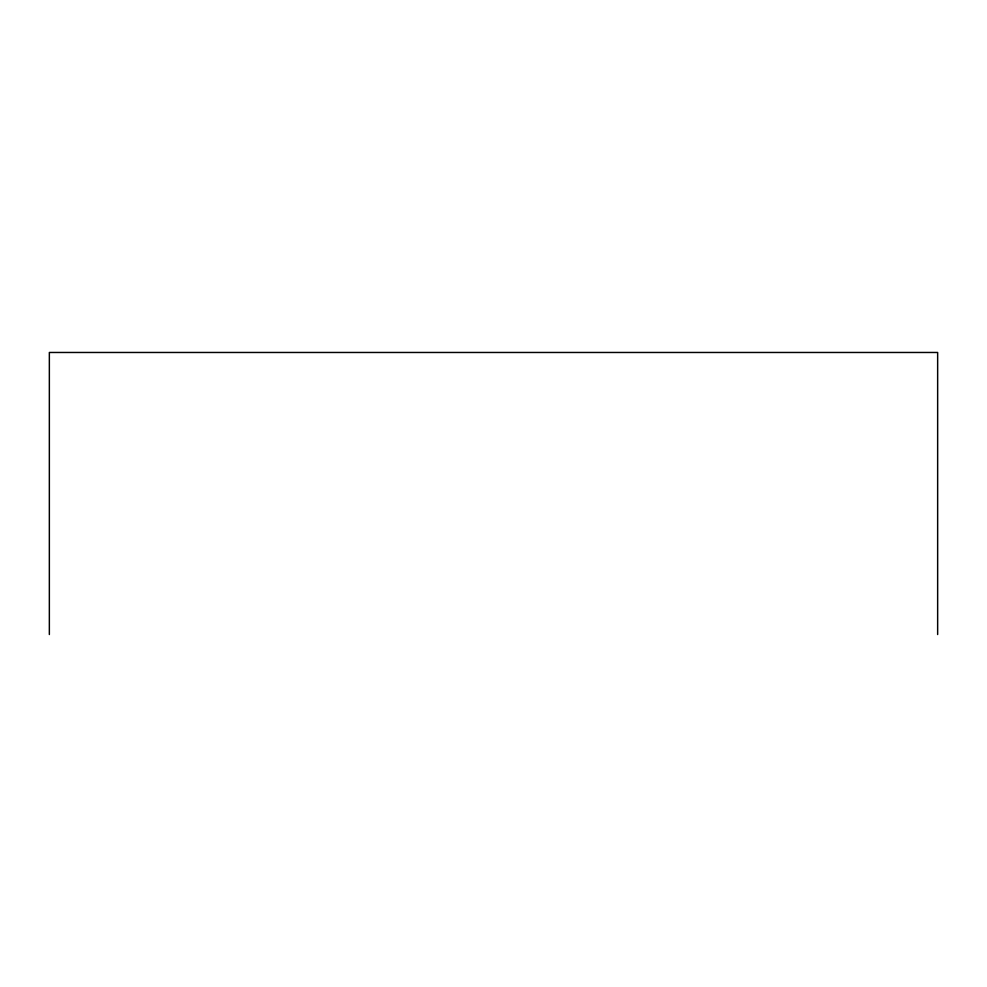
<?xml version="1.0" encoding="UTF-8"?>
<svg xmlns="http://www.w3.org/2000/svg" width="987" height="987" viewBox="0 0 987 987"><rect width="100%" height="100%" fill="white"/><g stroke="black" fill="none" stroke-linecap="round" stroke-linejoin="round"><path stroke-width="1.48" d="M937.65 634.53L937.65 352.47L49.35 352.47L49.35 634.53"/></g></svg>
